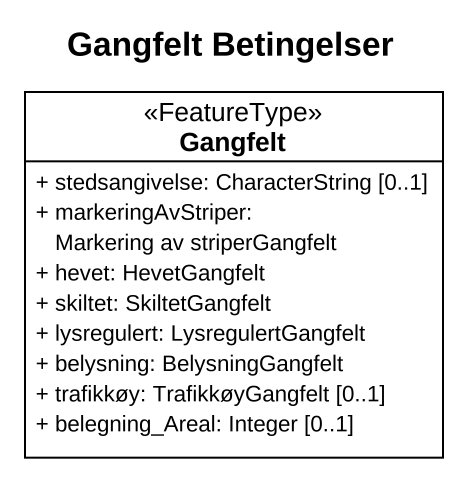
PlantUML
@startuml
title Gangfelt Betingelser
hide circle
hide empty members
skinparam classAttributeIconSize 0
class Gangfelt <<FeatureType>> {
  + stedsangivelse: CharacterString [0..1]
  + markeringAvStriper: Markering av striperGangfelt
  + hevet: HevetGangfelt
  + skiltet: SkiltetGangfelt
  + lysregulert: LysregulertGangfelt
  + belysning: BelysningGangfelt
  + trafikkøy: TrafikkøyGangfelt [0..1]
  + belegning_Areal: Integer [0..1]
}
@enduml
